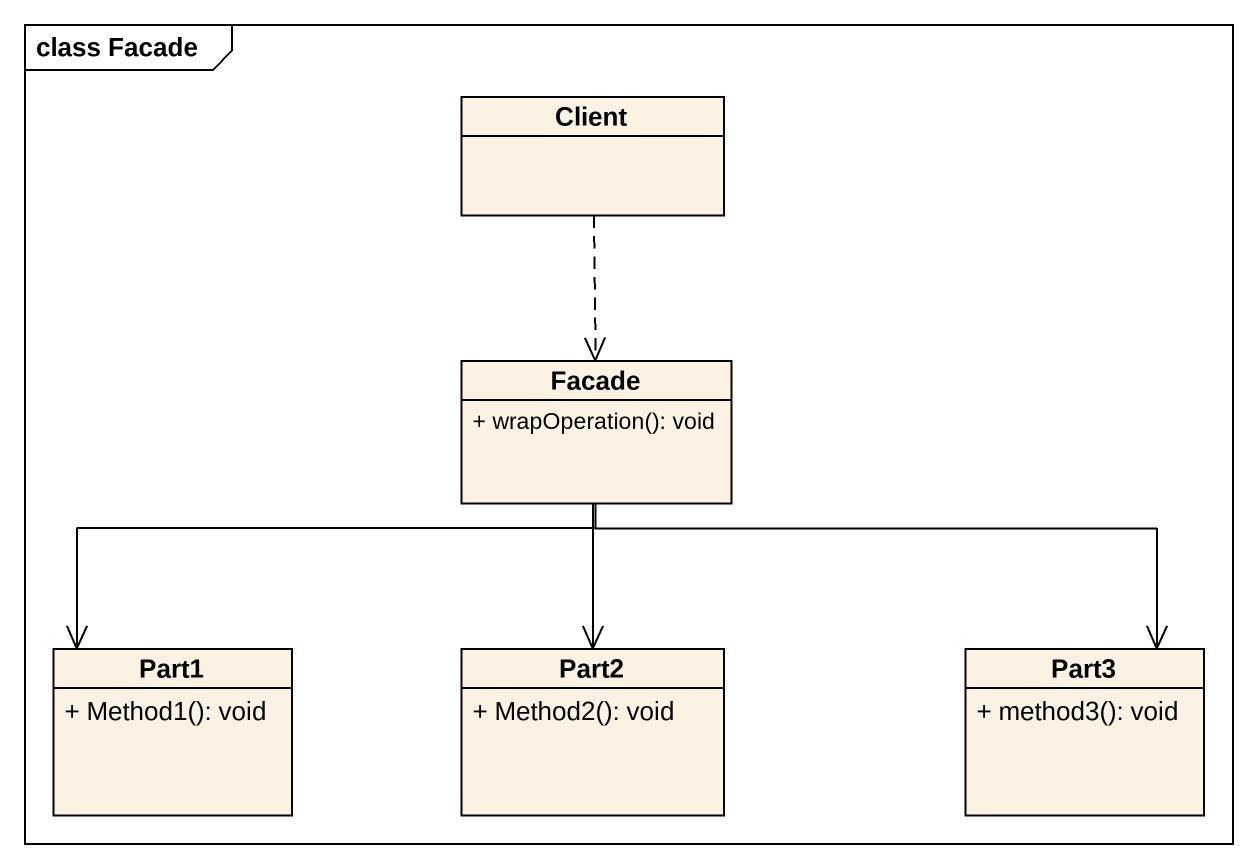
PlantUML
@startuml
mainframe class Facade
hide circle
hide empty members
skinparam classAttributeIconSize 0
class Client
class Facade {
  + wrapOperation(): void
}
class Part1 {
  + Method1(): void
}
class Part2 {
  + Method2(): void
}
class Part3 {
  + method3(): void
}
Client ..> Facade
Facade --> Part1
Facade --> Part2
Facade --> Part3
@enduml
